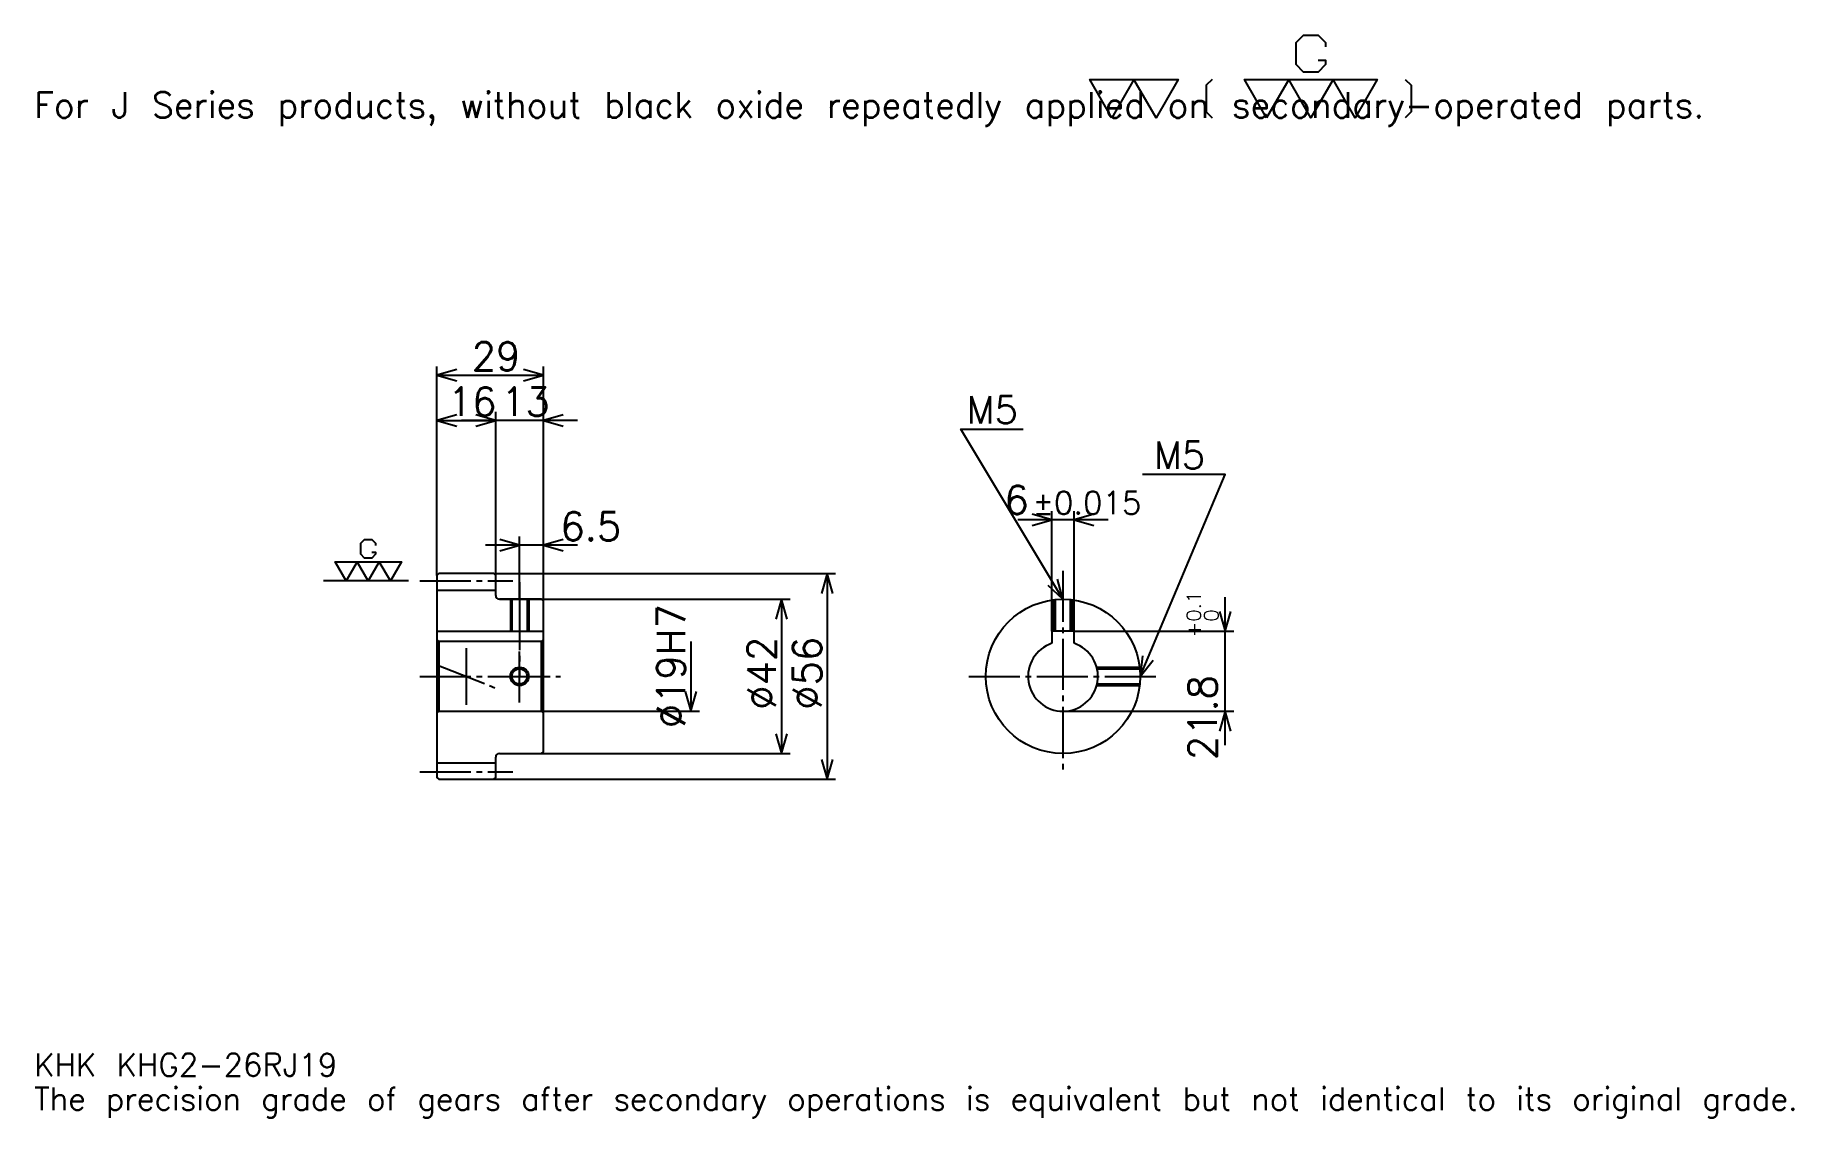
# Model space of a CAD drawing. Extents: x 16 to 494, y 6 to 300.
import ezdxf

# ---------------------------------------------------------------- set-up
doc = ezdxf.new("R2010")
doc.units = 0
doc.linetypes.add('DASHDOT', pattern=[18.521738, 13.891304, -1.543478, 1.543478, -1.543478])
doc.layers.get('0').update_dxf_attribs({"linetype": 'CONTINUOUS'})
doc.layers.add('DASHDOT', color=6, linetype='DASHDOT')
doc.styles.add('KANJI', font='TXT', dxfattribs={"bigfont": 'BIGFONT'})

msp = doc.modelspace()

# ---------------------------------------------------------------- linework, layer by layer
at = {"color": 5}
for p, q in [((125.021736, 153.793488), (125.021736, 210.130432)), ((125.021736, 207.815216), (154.021729, 207.815216)), ((154.021729, 153.793488), (154.021729, 210.130432)), ((141.021729, 153.793488), (141.021729, 197.782608)), ((125.021736, 195.467392), (141.021729, 195.467392)), ((163.282608, 195.467392), (131.760864, 195.467392)), ((307.67392, 168.402176), (283.152191, 168.402176)), ((292.413055, 138.093475), (292.413055, 170.717392)), ((298.413055, 138.093475), (298.413055, 170.717392)), ((147.521729, 153.793488), (147.521729, 163.82608)), ((163.282608, 161.510864), (138.260864, 161.510864)), ((125.021736, 153.293488), (125.021736, 153.793488)), ((140.521729, 153.793488), (154.021729, 153.793488)), ((141.021729, 153.293488), (141.021729, 153.793488)), ((147.521729, 146.793488), (147.521729, 153.793488)), ((147.521729, 146.793488), (147.521729, 153.793488)), ((154.021729, 153.793488), (233.510864, 153.793488)), ((154.021729, 146.293488), (154.021729, 153.793488)), ((231.195648, 153.793488), (231.195648, 97.79348)), ((142.021729, 146.793488), (154.021729, 146.793488)), ((154.021729, 146.793488), (221.16304, 146.793488)), ((218.847824, 146.793488), (218.847824, 104.79348)), ((339.565216, 107.032608), (339.565216, 147.354355)), ((194.152161, 135.293488), (194.152161, 116.29348)), ((298.413055, 138.093475), (341.880432, 138.093475)), ((154.021729, 116.29348), (196.467377, 116.29348)), ((295.413055, 116.29348), (341.880432, 116.29348)), ((142.021729, 104.79348), (154.021729, 104.79348)), ((154.021729, 104.79348), (221.16304, 104.79348)), ((140.521729, 97.79348), (154.021729, 97.79348)), ((154.021729, 97.79348), (233.510864, 97.79348))]:
    msp.add_line(p, q, dxfattribs=at)
at = {"color": 7}
for p, q in [((117.304344, 151.793488), (94.152168, 151.793488)), ((133.021729, 133.510864), (133.021729, 118.076088))]:
    msp.add_line(p, q, dxfattribs=at)
at = {"color": 4}
for p, q in [((125.021736, 149.293488), (141.021729, 149.293488)), ((125.021736, 138.093475), (154.021729, 138.093475)), ((125.521736, 135.293488), (125.521736, 116.29348)), ((153.521729, 135.293488), (154.021729, 135.793488)), ((153.521729, 116.29348), (154.021729, 115.79348)), ((125.021736, 102.29348), (141.021729, 102.29348))]:
    msp.add_line(p, q, dxfattribs=at)
at = {"color": 7}
for points in [[(364.878265, 293.476959), (366.884766, 293.476959), (366.884766, 292.273041), (364.878265, 290.26651), (360.865204, 290.26651), (358.858704, 292.273041), (358.858704, 298.292603), (360.865204, 300.299133), (364.878265, 300.299133), (366.884766, 298.292603), (366.884766, 297.088684)], [(308.695648, 277.82608), (302.676086, 288.259979), (326.754333, 288.259979), (320.734772, 277.82608), (314.71521, 288.259979), (308.695648, 277.82608)], [(335.984344, 288.259979), (334.37912, 286.654785), (334.37912, 279.431305), (335.984344, 277.82608)], [(350.832611, 277.82608), (344.813049, 288.259979), (380.93042, 288.259979), (374.910858, 277.82608), (368.891296, 288.259979), (362.871735, 277.82608), (356.852173, 288.259979), (350.832611, 277.82608)], [(388.555206, 288.259979), (390.160431, 286.654785), (390.160431, 279.431305), (388.555206, 277.82608)], [(107.348907, 159.618912), (108.352173, 159.618912), (108.352173, 159.016968), (107.348907, 158.013702), (105.342392, 158.013702), (104.339127, 159.016968), (104.339127, 162.026733), (105.342392, 163.029999), (107.348907, 163.029999), (108.352173, 162.026733), (108.352173, 161.424789)], [(100.32608, 151.793488), (97.316299, 157.010437), (115.375, 157.010437), (112.365211, 151.793488), (109.355431, 157.010437), (106.34565, 151.793488), (103.335869, 157.010437), (100.32608, 151.793488)]]:
    msp.add_lwpolyline(points, dxfattribs=at)
at = {"color": 5}
for points in [[(130.423904, 209.358704), (125.021736, 207.815216), (130.423904, 206.271744)], [(148.619568, 206.271744), (154.021729, 207.815216), (148.619568, 209.358704)], [(130.423904, 197.010864), (125.021736, 195.467392), (130.423904, 193.92392)], [(135.619568, 193.92392), (141.021729, 195.467392), (135.619568, 197.010864)], [(135.619568, 193.92392), (141.021729, 195.467392), (135.619568, 197.010864)], [(159.42392, 197.010864), (154.021729, 195.467392), (159.42392, 193.92392)], [(295.413055, 146.793488), (267.630432, 193.097824), (284.608704, 193.097824)], [(316.413055, 125.79348), (339.565216, 180.75), (317.030426, 180.75)], [(287.010864, 166.858704), (292.413055, 168.402176), (287.010864, 169.945648)], [(303.815216, 169.945648), (298.413055, 168.402176), (303.815216, 166.858704)], [(142.119568, 159.967392), (147.521729, 161.510864), (142.119568, 163.054352)], [(159.42392, 163.054352), (154.021729, 161.510864), (159.42392, 159.967392)], [(232.739136, 148.391312), (231.195648, 153.793488), (229.652161, 148.391312)], [(291.31012, 150.631683), (295.413055, 146.793488), (293.957184, 152.21991)], [(220.391296, 141.391312), (218.847824, 146.793488), (217.304352, 141.391312)], [(338.021759, 143.495651), (339.565216, 138.093475), (341.108704, 143.495651)], [(317.087952, 131.37114), (316.413055, 125.79348), (319.93277, 130.172668)], [(192.608688, 121.695656), (194.152161, 116.29348), (195.695648, 121.695656)], [(341.108704, 110.891304), (339.565216, 116.29348), (338.021759, 110.891304)], [(217.304352, 110.195656), (218.847824, 104.79348), (220.391296, 110.195656)], [(229.652161, 103.195656), (231.195648, 97.79348), (232.739136, 103.195656)]]:
    msp.add_lwpolyline(points, dxfattribs=at)
at = {"color": 4}
for points in [[(141.021729, 147.793488), (141.021729, 153.293488), (140.521729, 153.793488), (125.521736, 153.793488), (125.021736, 153.293488), (125.021736, 115.79348)], [(142.021729, 104.79348), (153.521729, 104.79348), (154.021729, 105.29348), (154.021729, 146.293488), (153.521729, 146.793488), (142.021729, 146.793488)], [(145.021729, 146.793488), (145.021729, 138.093475)], [(145.456741, 146.793488), (145.456741, 138.093475)], [(149.586731, 146.793488), (149.586731, 138.093475)], [(150.021729, 146.793488), (150.021729, 138.093475)], [(292.913055, 138.093475), (292.913055, 146.644135)], [(293.348053, 138.093475), (293.348053, 146.691711)], [(297.478058, 138.093475), (297.478058, 146.691711)], [(297.913055, 138.093475), (297.913055, 146.644135)], [(125.021736, 115.79348), (125.521736, 116.29348), (153.521729, 116.29348), (153.521729, 135.293488), (125.521736, 135.293488), (125.021736, 135.793488)], [(298.413055, 134.807358), (298.413055, 138.093475), (292.413055, 138.093475), (292.413055, 134.807358)], [(304.578186, 128.293488), (316.263702, 128.293488)], [(304.685913, 127.858482), (316.311279, 127.858482)], [(304.578186, 123.29348), (316.263702, 123.29348)], [(304.685913, 123.728477), (316.311279, 123.728477)], [(125.021736, 115.79348), (125.021736, 98.29348), (125.521736, 97.79348), (140.521729, 97.79348), (141.021729, 98.29348), (141.021729, 103.79348)]]:
    msp.add_lwpolyline(points, dxfattribs=at)
for centre, radius in [((295.413055, 125.79348), 21), ((147.521729, 125.79348), 2.065)]:
    msp.add_circle(centre, radius, dxfattribs=at)
at = {"color": 7}
msp.add_circle((147.521729, 125.79348), 2.5, dxfattribs=at)
at = {"color": 4}
for centre, radius, start, end in [((142.021729, 147.793488), 1, 180, 270), ((295.413055, 125.79348), 9.5, 108.40848033, 71.59151967), ((142.021729, 103.79348), 1, 90, 180)]:
    msp.add_arc(centre, radius, start, end, dxfattribs=at)
at = {"layer": 'DASHDOT', "color": 7}
for p, q in [((295.413055, 154.510864), (295.413055, 100.163048)), ((120.391304, 151.793488), (145.652176, 151.793488)), ((147.521729, 146.793488), (147.521729, 125.79348)), ((120.391304, 125.79348), (158.652176, 125.79348)), ((125.021736, 128.944763), (141.021729, 122.642197)), ((269.782593, 125.79348), (321.043488, 125.79348)), ((120.391304, 99.79348), (145.652176, 99.79348))]:
    msp.add_line(p, q, dxfattribs=at)
for points in [[(147.521729, 151.42392), (147.521729, 133.463043)], [(147.521729, 118.663048), (147.521729, 132.92392)], [(140.391296, 125.79348), (154.652176, 125.79348)]]:
    msp.add_lwpolyline(points, dxfattribs=at)

# ---------------------------------------------------------------- texts
at = {"color": 7, "style": 'KANJI'}
for s, height, p in [('For J Series products, without black oxide repeatedly applied on secondary-operated parts.', 6.945652, (15.434783, 277.82608)), ('29', 7.717391, (134.505432, 209.050003)), ('16', 7.717391, (128.005432, 196.702179)), ('13', 7.717391, (142.505432, 196.702179)), ('M5', 7.408696, (269.17392, 194.641296)), ('M5', 7.408696, (320.117371, 182.293488)), ('6', 7.717391, (279.482819, 169.945648)), ('%%p0.015', 6.173913, (287.122101, 169.945648)), ('6.5', 7.717391, (158.652176, 162.745651)), ('KHK KHG2-26RJ19', 6.173913, (15.434783, 16.97826)), ('The precision grade of gears after secondary operations is equivalent but not identical to its original grade.', 6.173913, (15.434783, 7.717391))]:
    msp.add_text(s, height=height, dxfattribs=at).set_placement(p)
for s, height, p in [('%%c19H7', 7.717391, (192.608688, 111.709244)), ('0.1', 3.858696, (332.928253, 140.7341)), ('+', 3.858696, (332.928253, 136.412354)), ('0', 3.858696, (337.713043, 140.7341)), ('%%c42', 7.717391, (217.304352, 116.725548)), ('%%c56', 7.717391, (229.652161, 116.72554)), ('21.8', 7.717391, (337.25, 103.00843))]:
    msp.add_text(s, height=height, rotation=90, dxfattribs=at).set_placement(p)

doc.saveas('drawing.dxf')
